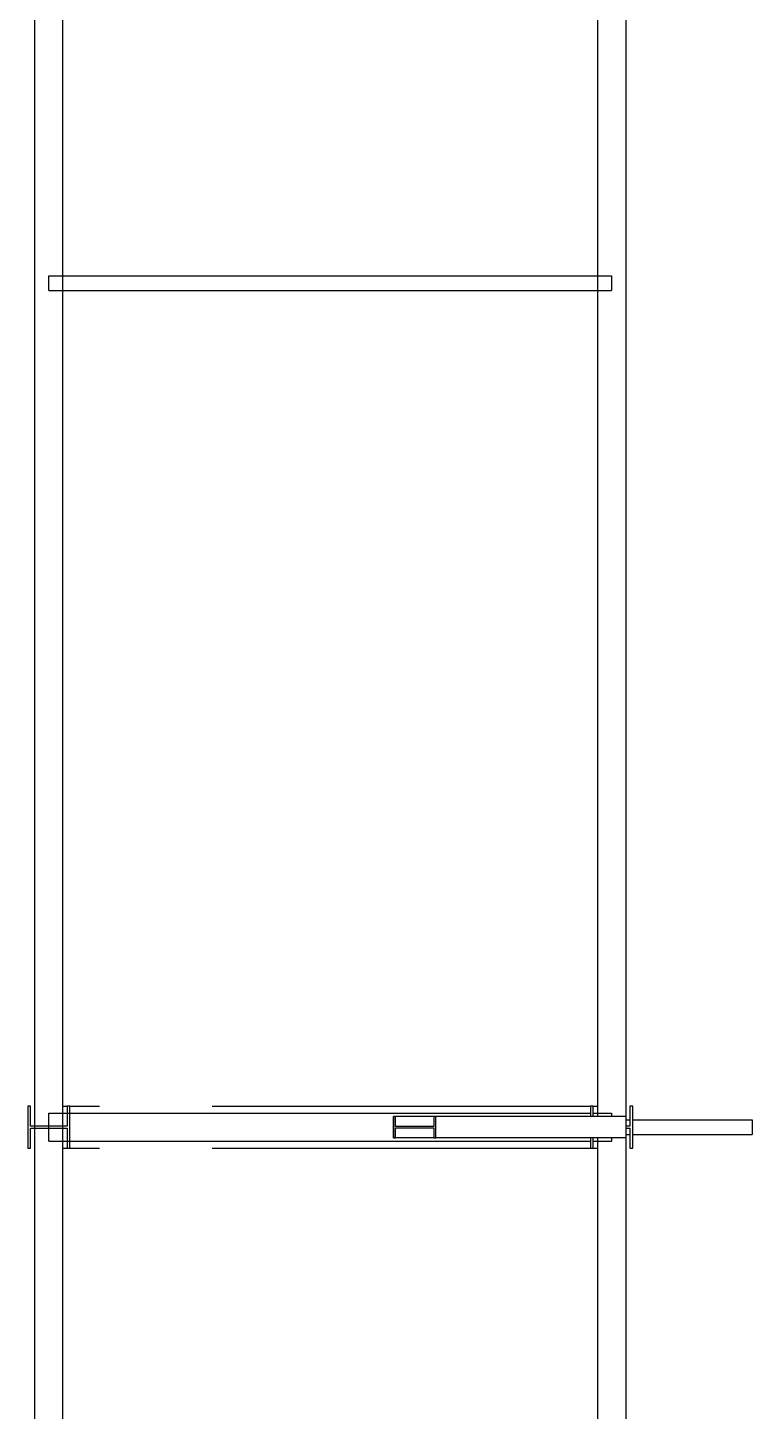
# Model space of a CAD drawing. Header units: inches. Extents: x 517790 to 538444, y 301815 to 302461.
# Drawn here: x 517882.37 to 517885.03, y 302321.96 to 302327.04 of the extents above; entities that cross this region are included whole.
import ezdxf

# ---------------------------------------------------------------- set-up
doc = ezdxf.new("R2010")
doc.units = ezdxf.units.IN
doc.header["$MEASUREMENT"] = 0
doc.layers.add('CABLE ROUTE FOR TOTAL PLANE-EMBED 1_DWG$0$DwgTemplate', color=7, linetype='Continuous')

msp = doc.modelspace()

# ---------------------------------------------------------------- linework, layer by layer
at = {"layer": 'CABLE ROUTE FOR TOTAL PLANE-EMBED 1_DWG$0$DwgTemplate', "color": 253, "linetype": 'Continuous', "lineweight": 25}
for p, q in [((517882.3973, 302288.8911), (517882.3973, 302347.8819)), ((517882.5006, 302288.8861), (517882.5006, 302347.8819)), ((517884.4639, 302329.1648), (517884.4639, 302323.0423)), ((517884.5673, 302329.1648), (517884.5673, 302323.0423)), ((517882.4489, 302326.0762), (517882.4489, 302326.1309)), ((517882.4489, 302326.1309), (517884.5156, 302326.1309)), ((517884.5156, 302326.1309), (517884.5156, 302326.0762)), ((517882.4489, 302326.0762), (517884.5156, 302326.0762)), ((517882.3714, 302323.0811), (517882.3714, 302322.9261)), ((517882.3818, 302323.0811), (517882.3714, 302323.0811)), ((517882.3818, 302323.0072), (517882.3818, 302323.0811)), ((517882.5006, 302323.0811), (517882.5161, 302323.0811)), ((517882.5161, 302323.0811), (517882.5161, 302323.0072)), ((517882.5264, 302323.0811), (517882.5161, 302323.0811)), ((517882.5264, 302323.0811), (517882.6349, 302323.0811)), ((517882.5264, 302322.9261), (517882.5264, 302323.0811)), ((517883.0483, 302323.0811), (517884.4381, 302323.0811)), ((517884.4484, 302323.0811), (517884.4381, 302323.0811)), ((517884.4381, 302323.0811), (517884.4381, 302323.0423)), ((517884.4484, 302323.0811), (517884.4639, 302323.0811)), ((517884.4484, 302323.0423), (517884.4484, 302323.0811)), ((517884.5931, 302323.0811), (517884.5828, 302323.0811)), ((517884.5828, 302323.0811), (517884.5828, 302323.0072)), ((517884.5931, 302322.9261), (517884.5931, 302323.0811)), ((517882.4489, 302322.9519), (517882.4489, 302323.0552)), ((517882.4489, 302323.0552), (517884.4381, 302323.0552)), ((517883.7148, 302323.0423), (517883.7148, 302322.9648)), ((517883.722, 302323.0423), (517883.7148, 302323.0423)), ((517883.7148, 302322.9648), (517883.7148, 302323.0423)), ((517884.5673, 302323.0423), (517883.7148, 302323.0423)), ((517883.722, 302323.0062), (517883.722, 302323.0423)), ((517883.8698, 302323.0423), (517883.8625, 302323.0423)), ((517883.8625, 302323.0423), (517883.8625, 302323.0062)), ((517883.8698, 302322.9648), (517883.8698, 302323.0423)), ((517884.4484, 302323.0552), (517884.5156, 302323.0552)), ((517884.5156, 302323.0552), (517884.5156, 302323.0423)), ((517884.5673, 302323.0423), (517884.5673, 302322.9648)), ((517884.5673, 302323.031), (517884.5828, 302323.031)), ((517884.5931, 302323.031), (517885.0322, 302323.031)), ((517885.0322, 302323.031), (517885.0322, 302322.9762)), ((517882.5161, 302323.0072), (517882.3818, 302323.0072)), ((517882.3818, 302323), (517882.5161, 302323)), ((517882.3818, 302322.9261), (517882.3818, 302323)), ((517882.5161, 302323), (517882.5161, 302322.9261)), ((517883.8625, 302323.0062), (517883.722, 302323.0062)), ((517883.722, 302322.9648), (517883.722, 302323.001)), ((517883.722, 302323.001), (517883.8625, 302323.001)), ((517883.8625, 302323.001), (517883.8625, 302322.9648)), ((517884.5828, 302323.0072), (517884.5673, 302323.0072)), ((517884.5673, 302323), (517884.5828, 302323)), ((517884.5673, 302322.9762), (517884.5828, 302322.9762)), ((517884.5828, 302323), (517884.5828, 302322.9261)), ((517884.5931, 302322.9762), (517885.0322, 302322.9762)), ((517882.3714, 302322.9261), (517882.3818, 302322.9261)), ((517882.4489, 302322.9519), (517884.4381, 302322.9519)), ((517882.5006, 302322.9261), (517882.5161, 302322.9261)), ((517882.5161, 302322.9261), (517882.5264, 302322.9261)), ((517882.5264, 302322.9261), (517882.6349, 302322.9261)), ((517883.0483, 302322.9261), (517884.4381, 302322.9261)), ((517883.7148, 302322.9648), (517883.722, 302322.9648)), ((517884.5673, 302322.9648), (517883.7148, 302322.9648)), ((517883.8625, 302322.9648), (517883.8698, 302322.9648)), ((517884.4381, 302322.9648), (517884.4381, 302322.9261)), ((517884.4381, 302322.9261), (517884.4484, 302322.9261)), ((517884.4484, 302322.9261), (517884.4484, 302322.9648)), ((517884.4484, 302322.9519), (517884.5156, 302322.9519)), ((517884.4484, 302322.9261), (517884.4639, 302322.9261)), ((517884.4639, 302322.9648), (517884.4639, 302316.8424)), ((517884.5156, 302322.9648), (517884.5156, 302322.9519)), ((517884.5673, 302322.9648), (517884.5673, 302316.8424)), ((517884.5828, 302322.9261), (517884.5931, 302322.9261))]:
    msp.add_line(p, q, dxfattribs=at)

doc.saveas('drawing.dxf')
